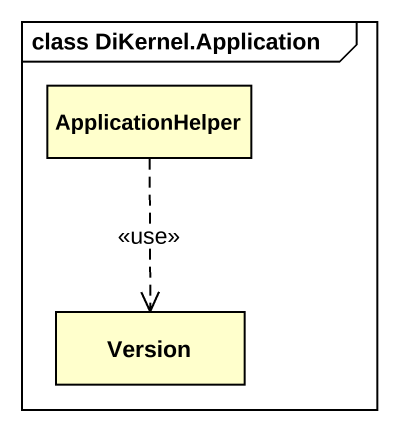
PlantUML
@startuml
mainframe class DiKernel.Application
hide circle
hide empty members
class ApplicationHelper
class Version
ApplicationHelper ..> Version : <<use>>
@enduml
